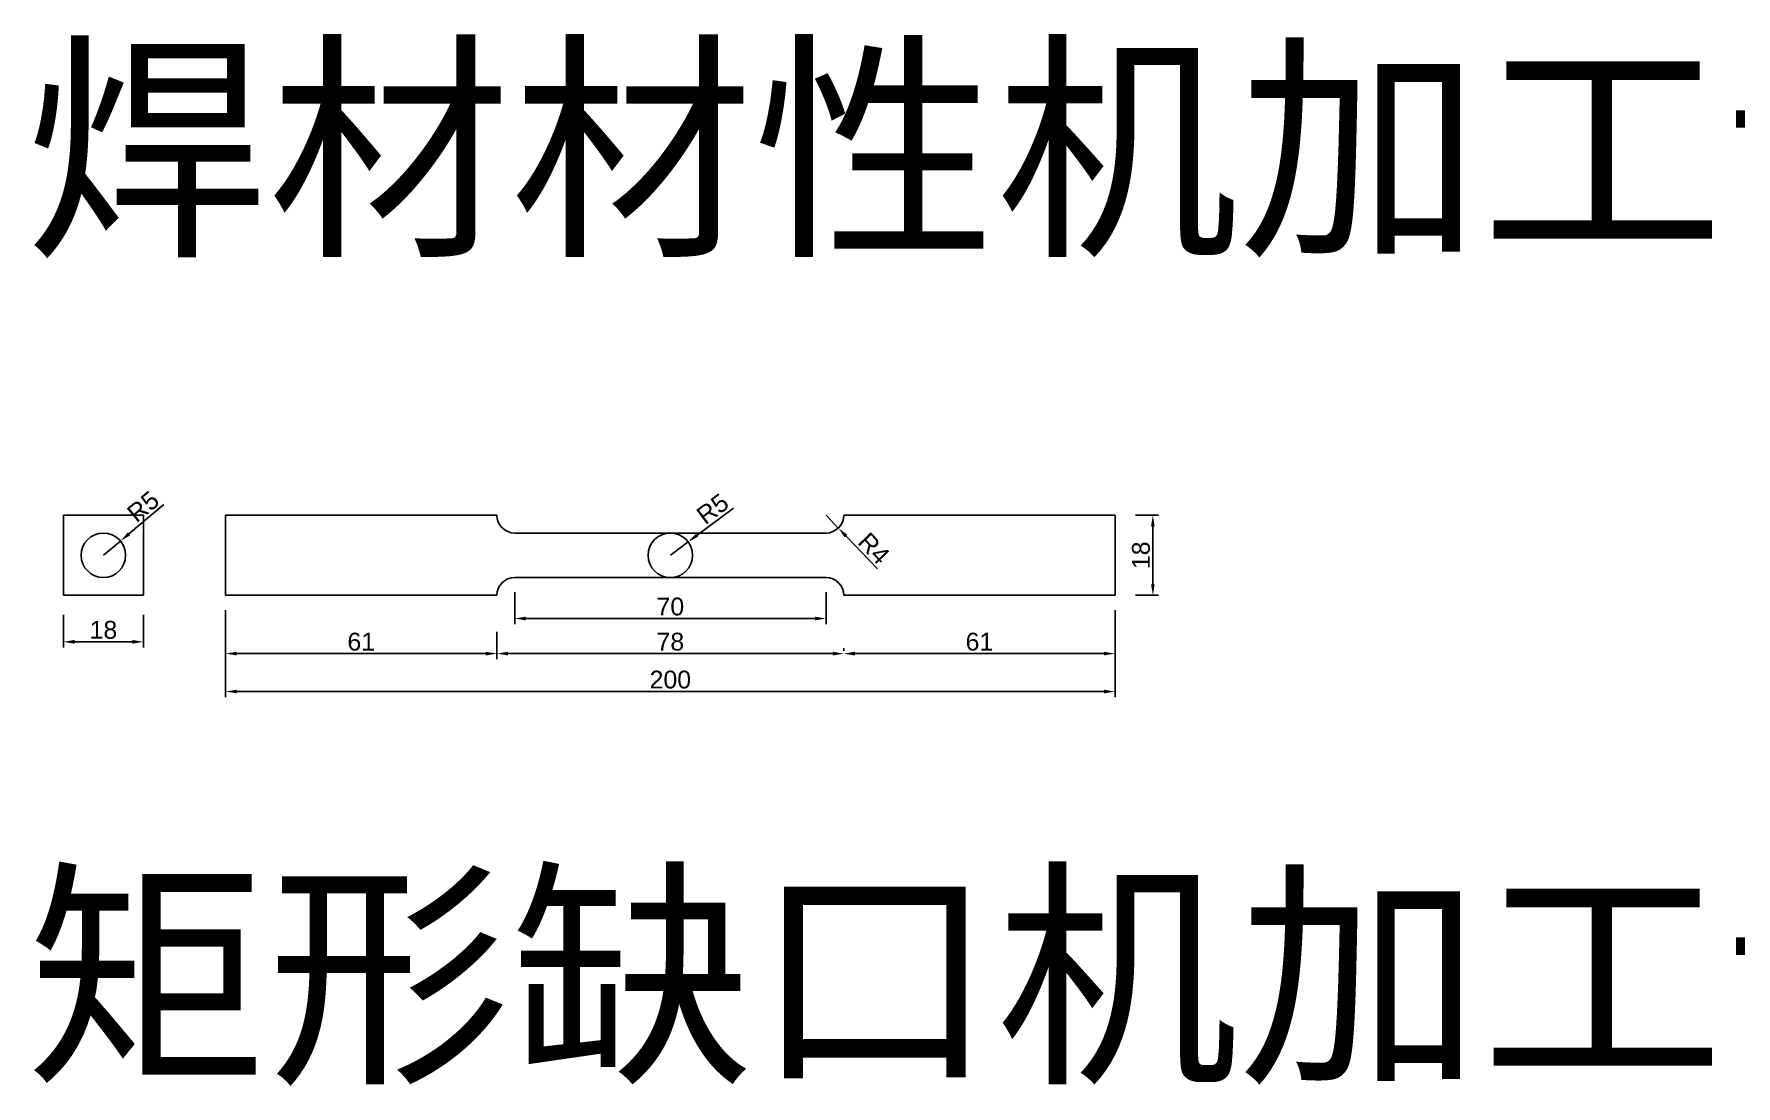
# Model space of a CAD drawing. Header units: millimetres. Extents: x 1213 to 10925, y 716 to 4379.
# Drawn here: x 8488.9 to 8871.6, y 2235.2 to 2471.7 of the extents above; entities that cross this region are included whole.
import ezdxf

# ---------------------------------------------------------------- set-up
doc = ezdxf.new("R2010")
doc.units = ezdxf.units.MM
doc.layers.add('标号', color=4, linetype='Continuous')
doc.styles.get("Standard").update_dxf_attribs({"font": 'arial.ttf'})
doc.dimstyles.new('ISO-25-old', dxfattribs={"dimtxt": 4, "dimasz": 2.5, "dimexe": 1.25, "dimexo": 0.625, "dimtad": 1, "dimtxsty": 'Standard', "dimcen": 2.5, "dimadec": 0, "dimazin": 0, "dimtfac": 1, "dimtmove": 0, "dimatfit": 3, "dimfxl": 1, "dimarcsym": 0})

# ---------------------------------------------------------------- blocks, each defined once
blk = doc.blocks.new('*D166')
at = {"color": 0, "lineweight": -2, "transparency": 16777216}
for p, q in [((8531.99, 2337.26), (8531.99, 2331.15)), ((8592.99, 2337.26), (8592.99, 2331.15)), ((8534.49, 2332.4), (8590.49, 2332.4))]:
    blk.add_line(p, q, dxfattribs=at)
at = {"color": 0, "transparency": 16777216}
for points in [[(8534.49, 2332.82), (8534.49, 2331.98), (8531.99, 2332.4)], [(8590.49, 2332.82), (8590.49, 2331.98), (8592.99, 2332.4)]]:
    blk.add_solid(points, dxfattribs=at)
at = {"layer": 'Defpoints', "color": 0, "transparency": 16777216}
for p in [(8531.99, 2337.89), (8592.99, 2337.89), (8592.99, 2332.4)]:
    blk.add_point(p, dxfattribs=at)
at = {"color": 0, "transparency": 16777216, "insert": (8562.49, 2335.07), "char_height": 4, "attachment_point": 5}
blk.add_mtext('61', dxfattribs=at)
blk = doc.blocks.new('*D167')
at = {"color": 0, "lineweight": -2, "transparency": 16777216}
for p, q in [((8592.99, 2333.03), (8592.99, 2333.65)), ((8595.49, 2332.4), (8668.49, 2332.4)), ((8670.99, 2333.03), (8670.99, 2333.65))]:
    blk.add_line(p, q, dxfattribs=at)
at = {"color": 0, "transparency": 16777216}
for points in [[(8595.49, 2332.82), (8595.49, 2331.98), (8592.99, 2332.4)], [(8668.49, 2332.82), (8668.49, 2331.98), (8670.99, 2332.4)]]:
    blk.add_solid(points, dxfattribs=at)
at = {"layer": 'Defpoints', "color": 0, "transparency": 16777216}
for p in [(8592.99, 2332.4), (8670.99, 2332.4), (8670.99, 2332.4)]:
    blk.add_point(p, dxfattribs=at)
at = {"color": 0, "transparency": 16777216, "insert": (8631.99, 2335.07), "char_height": 4, "attachment_point": 5}
blk.add_mtext('78', dxfattribs=at)
blk = doc.blocks.new('*D168')
at = {"color": 0, "lineweight": -2, "transparency": 16777216}
for p, q in [((8670.99, 2333.03), (8670.99, 2333.65)), ((8673.49, 2332.4), (8729.49, 2332.4)), ((8731.99, 2333.03), (8731.99, 2333.65))]:
    blk.add_line(p, q, dxfattribs=at)
at = {"color": 0, "transparency": 16777216}
for points in [[(8673.49, 2332.82), (8673.49, 2331.98), (8670.99, 2332.4)], [(8729.49, 2332.82), (8729.49, 2331.98), (8731.99, 2332.4)]]:
    blk.add_solid(points, dxfattribs=at)
at = {"layer": 'Defpoints', "color": 0, "transparency": 16777216}
for p in [(8670.99, 2332.4), (8731.99, 2332.4), (8731.99, 2332.4)]:
    blk.add_point(p, dxfattribs=at)
at = {"color": 0, "transparency": 16777216, "insert": (8701.49, 2335.07), "char_height": 4, "attachment_point": 5}
blk.add_mtext('61', dxfattribs=at)
blk = doc.blocks.new('*D169')
at = {"color": 0, "lineweight": -2, "transparency": 16777216}
for p, q in [((8531.99, 2342.18), (8531.99, 2322.62)), ((8731.99, 2342.18), (8731.99, 2322.62)), ((8534.49, 2323.87), (8729.49, 2323.87))]:
    blk.add_line(p, q, dxfattribs=at)
at = {"color": 0, "transparency": 16777216}
for points in [[(8534.49, 2324.29), (8534.49, 2323.45), (8531.99, 2323.87)], [(8729.49, 2324.29), (8729.49, 2323.45), (8731.99, 2323.87)]]:
    blk.add_solid(points, dxfattribs=at)
at = {"layer": 'Defpoints', "color": 0, "transparency": 16777216}
for p in [(8531.99, 2342.81), (8731.99, 2342.81), (8731.99, 2323.87)]:
    blk.add_point(p, dxfattribs=at)
at = {"color": 0, "transparency": 16777216, "insert": (8631.99, 2326.54), "char_height": 4, "attachment_point": 5}
blk.add_mtext('200', dxfattribs=at)
blk = doc.blocks.new('*D170')
at = {"color": 0, "lineweight": -2, "transparency": 16777216}
for p, q in [((8596.99, 2346.18), (8596.99, 2339.04)), ((8666.99, 2346.18), (8666.99, 2339.04)), ((8599.49, 2340.29), (8664.49, 2340.29))]:
    blk.add_line(p, q, dxfattribs=at)
at = {"color": 0, "transparency": 16777216}
for points in [[(8599.49, 2340.71), (8599.49, 2339.87), (8596.99, 2340.29)], [(8664.49, 2340.71), (8664.49, 2339.87), (8666.99, 2340.29)]]:
    blk.add_solid(points, dxfattribs=at)
at = {"layer": 'Defpoints', "color": 0, "transparency": 16777216}
for p in [(8596.99, 2346.81), (8666.99, 2346.81), (8666.99, 2340.29)]:
    blk.add_point(p, dxfattribs=at)
at = {"color": 0, "transparency": 16777216, "insert": (8631.99, 2342.96), "char_height": 4, "attachment_point": 5}
blk.add_mtext('70', dxfattribs=at)
blk = doc.blocks.new('*D171')
at = {"color": 0, "lineweight": -2, "transparency": 16777216}
for p, q in [((8736.57, 2363.51), (8741.74, 2363.51)), ((8740.49, 2361.01), (8740.49, 2348.01)), ((8736.57, 2345.51), (8741.74, 2345.51))]:
    blk.add_line(p, q, dxfattribs=at)
at = {"color": 0, "transparency": 16777216}
for points in [[(8740.07, 2361.01), (8740.9, 2361.01), (8740.49, 2363.51)], [(8740.07, 2348.01), (8740.9, 2348.01), (8740.49, 2345.51)]]:
    blk.add_solid(points, dxfattribs=at)
at = {"layer": 'Defpoints', "color": 0, "transparency": 16777216}
for p in [(8735.95, 2363.51), (8735.95, 2345.51), (8740.49, 2345.51)]:
    blk.add_point(p, dxfattribs=at)
at = {"color": 0, "transparency": 16777216, "insert": (8737.82, 2354.51), "char_height": 4, "attachment_point": 5, "rotation": 90}
blk.add_mtext('18', dxfattribs=at)
blk = doc.blocks.new('*D172')
at = {"color": 0, "lineweight": -2, "transparency": 16777216}
for p, q in [((8666.99, 2363.51), (8669.76, 2360.63)), ((8678.54, 2351.47), (8671.49, 2358.82))]:
    blk.add_line(p, q, dxfattribs=at)
at = {"color": 0, "transparency": 16777216}
blk.add_solid([(8671.79, 2359.11), (8671.19, 2358.53), (8669.76, 2360.63)], dxfattribs=at)
at = {"layer": 'Defpoints', "color": 0, "transparency": 16777216}
for p in [(8666.99, 2363.51), (8669.76, 2360.63)]:
    blk.add_point(p, dxfattribs=at)
at = {"color": 0, "transparency": 16777216, "insert": (8677.77, 2356.06), "char_height": 4, "attachment_point": 5, "rotation": 313.8096}
blk.add_mtext('R4', dxfattribs=at)
blk = doc.blocks.new('*D173')
at = {"color": 0, "lineweight": -2, "transparency": 16777216}
for p, q in [((8495.51, 2341.14), (8495.51, 2333.8)), ((8513.51, 2341.14), (8513.51, 2333.8)), ((8498.01, 2335.05), (8511.01, 2335.05))]:
    blk.add_line(p, q, dxfattribs=at)
at = {"color": 0, "transparency": 16777216}
for points in [[(8498.01, 2335.47), (8498.01, 2334.63), (8495.51, 2335.05)], [(8511.01, 2335.47), (8511.01, 2334.63), (8513.51, 2335.05)]]:
    blk.add_solid(points, dxfattribs=at)
at = {"layer": 'Defpoints', "color": 0, "transparency": 16777216}
for p in [(8495.51, 2341.77), (8513.51, 2341.77), (8513.51, 2335.05)]:
    blk.add_point(p, dxfattribs=at)
at = {"color": 0, "transparency": 16777216, "insert": (8504.51, 2337.72), "char_height": 4, "attachment_point": 5}
blk.add_mtext('18', dxfattribs=at)
blk = doc.blocks.new('*D206')
at = {"color": 0, "lineweight": -2, "transparency": 16777216}
for p, q in [((8518.11, 2365.89), (8510.26, 2359.32)), ((8504.51, 2354.51), (8508.35, 2357.72))]:
    blk.add_line(p, q, dxfattribs=at)
at = {"color": 0, "transparency": 16777216}
blk.add_solid([(8510, 2359.64), (8510.53, 2359), (8508.35, 2357.72)], dxfattribs=at)
at = {"layer": 'Defpoints', "color": 0, "transparency": 16777216}
for p in [(8508.35, 2357.72), (8504.51, 2354.51)]:
    blk.add_point(p, dxfattribs=at)
at = {"color": 0, "transparency": 16777216, "insert": (8513.44, 2365.45), "char_height": 4, "attachment_point": 5, "rotation": 39.9103}
blk.add_mtext('R5', dxfattribs=at)
blk = doc.blocks.new('*D207')
at = {"color": 0, "lineweight": -2, "transparency": 16777216}
for p, q in [((8646.18, 2365.14), (8637.99, 2359.01)), ((8631.99, 2354.51), (8635.99, 2357.51))]:
    blk.add_line(p, q, dxfattribs=at)
at = {"color": 0, "transparency": 16777216}
blk.add_solid([(8637.74, 2359.34), (8638.24, 2358.67), (8635.99, 2357.51)], dxfattribs=at)
at = {"layer": 'Defpoints', "color": 0, "transparency": 16777216}
for p in [(8635.99, 2357.51), (8631.99, 2354.51)]:
    blk.add_point(p, dxfattribs=at)
at = {"color": 0, "transparency": 16777216, "insert": (8641.5, 2364.95), "char_height": 4, "attachment_point": 5, "rotation": 36.821}
blk.add_mtext('R5', dxfattribs=at)

msp = doc.modelspace()

# ---------------------------------------------------------------- linework, layer by layer
for p, q in [((8495.51, 2363.512), (8495.51, 2345.512)), ((8513.51, 2363.512), (8495.51, 2363.512)), ((8513.51, 2345.512), (8513.51, 2363.512)), ((8592.99, 2363.512), (8531.99, 2363.512)), ((8531.99, 2363.512), (8531.99, 2345.512)), ((8670.99, 2363.512), (8731.99, 2363.512)), ((8731.99, 2363.512), (8731.99, 2345.512)), ((8606.99, 2359.512), (8596.99, 2359.512)), ((8656.99, 2359.512), (8606.99, 2359.512)), ((8666.99, 2359.512), (8656.99, 2359.512)), ((8596.99, 2349.512), (8606.99, 2349.512)), ((8606.99, 2349.512), (8656.99, 2349.512)), ((8656.99, 2349.512), (8666.99, 2349.512)), ((8495.51, 2345.512), (8513.51, 2345.512)), ((8592.99, 2345.512), (8531.99, 2345.512)), ((8670.99, 2345.512), (8731.99, 2345.512))]:
    msp.add_line(p, q)
for centre in [(8504.51, 2354.512), (8631.99, 2354.512)]:
    msp.add_circle(centre, 5)
for centre, start, end in [((8596.99, 2363.512), 180, 270), ((8666.99, 2363.512), 270, 0), ((8596.99, 2345.512), 90, 180), ((8666.99, 2345.512), 0, 90)]:
    msp.add_arc(centre, 4, start, end)

# ---------------------------------------------------------------- texts
at = {"layer": '标号', "char_height": 40, "attachment_point": 7}
for s, insert in [('{\\fSimSun|b0|i0|c134|p2;焊材材性机加工试件}', (8486.944, 2421.294)), ('{\\fSimSun|b0|i0|c134|p2;矩形缺口机加工试件}', (8486.944, 2235.189))]:
    msp.add_mtext_dynamic_manual_height_columns(s, width=1605.41615, gutter_width=12.5, heights=[52.667], dxfattribs=dict(at, insert=insert))

# ---------------------------------------------------------------- dimensions: what is measured, and where the dimension line sits
for center, mpoint, picture, middle in [((8504.51, 2354.512), (8508.345, 2357.72), '*D206', (8513.439, 2365.448)), ((8631.99, 2354.512), (8635.993, 2357.509), '*D207', (8641.495, 2364.95)), ((8666.99, 2363.512), (8669.759, 2360.626), '*D172', (8677.774, 2356.062))]:
    dim = msp.add_radius_dim(center=center, mpoint=mpoint, dimstyle='ISO-25-old')
    dim.commit()
    dim.dimension.update_dxf_attribs({"geometry": picture, "text_midpoint": middle})
for p1, p2, distance, picture, middle in [((8735.947, 2363.512), (8735.947, 2345.512), 4.541, '*D171', (8737.82, 2354.512)), ((8596.99, 2346.807), (8666.99, 2346.807), -6.517, '*D170', (8631.99, 2342.958)), ((8531.99, 2342.807), (8731.99, 2342.807), -18.936, '*D169', (8631.99, 2326.538)), ((8495.51, 2341.767), (8513.51, 2341.767), -6.716, '*D173', (8504.51, 2337.718)), ((8531.99, 2337.888), (8592.99, 2337.888), -5.487, '*D166', (8562.49, 2335.069)), ((8592.99, 2332.402), (8670.99, 2332.402), 0, '*D167', (8631.99, 2335.069)), ((8670.99, 2332.402), (8731.99, 2332.402), 0, '*D168', (8701.49, 2335.069))]:
    dim = msp.add_aligned_dim(p1=p1, p2=p2, distance=distance, dimstyle='ISO-25-old')
    dim.commit()
    dim.dimension.update_dxf_attribs({"geometry": picture, "text_midpoint": middle})

doc.saveas('drawing.dxf')
